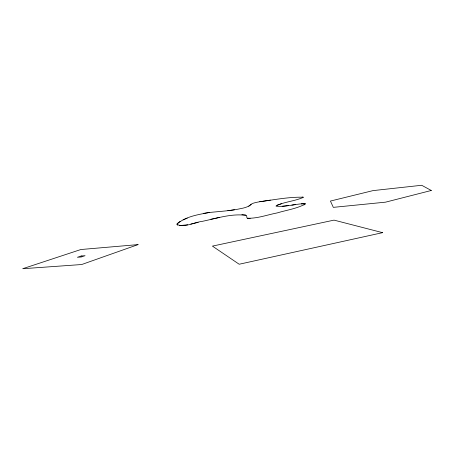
<?xml version="1.0" encoding="UTF-8"?>
<svg xmlns="http://www.w3.org/2000/svg" width="454" height="454" viewBox="0 0 454 454"><rect width="100%" height="100%" fill="white"/><g stroke="black" fill="none" stroke-linecap="round" stroke-linejoin="round"><path stroke-width="0.68" d="M303.993 204.958L304.992 203.681L305.536 203.897C296.922 208.687 286.57 210.088 277.144 212.932C267.298 214.827 257.395 218.607 247.311 218.232L246.897 217.801L246.613 215.44C231.841 213.193 216.723 218.391 202.274 221.353C194.244 222.239 184.84 227.902 177.077 224.52L177.02 224.106C185.431 216.501 198.284 214.583 209.22 212.506C219.674 211.382 230.223 210.911 240.518 208.647C244.74 207.875 249.053 206.769 252.095 203.647A7.633 0.8 -10.2 0 1 259.745 201.735C274.261 199.771 288.994 196.837 303.618 197.218C294.941 201.213 284.891 201.65 276.225 205.741L276.032 206.139C285.628 207.251 295.316 203.738 304.992 203.681L301.297 203.88M251.124 204.181L248.786 206.252M180.085 221.376L177.168 223.657L177.077 224.52L177.809 225.212M183.121 219.889L187.264 218.158M277.195 205.191L281.656 203.659M190.822 224.111L198.194 222.358M210.877 219.282L219.645 217.398M203.415 213.397L209.22 212.506M259.745 201.735L270.408 200.106M227.829 210.707L234.4 209.782M291.843 205.1L295.27 204.629M282.133 206.292L288.386 205.56M179.614 225.604L187.689 224.77M247.311 218.232L250.222 218.425M241.88 214.691L245.727 215.014M302.704 196.934L302.773 197.774M138.05 244.61L81.686 264.529L22.7 268.723L80.869 249.524L138.05 244.61M81.221 255.988L77.401 257.287L81.277 256.981L85.091 255.681L81.221 255.988M431.3 190.481L385.548 202.161L333.321 207.359L330.427 201.054L373.057 190.606L421.687 185.277L431.3 190.481M382.597 232.658L239.179 264.239L212.421 246.113L334.031 220.128L382.597 232.658"/></g></svg>
